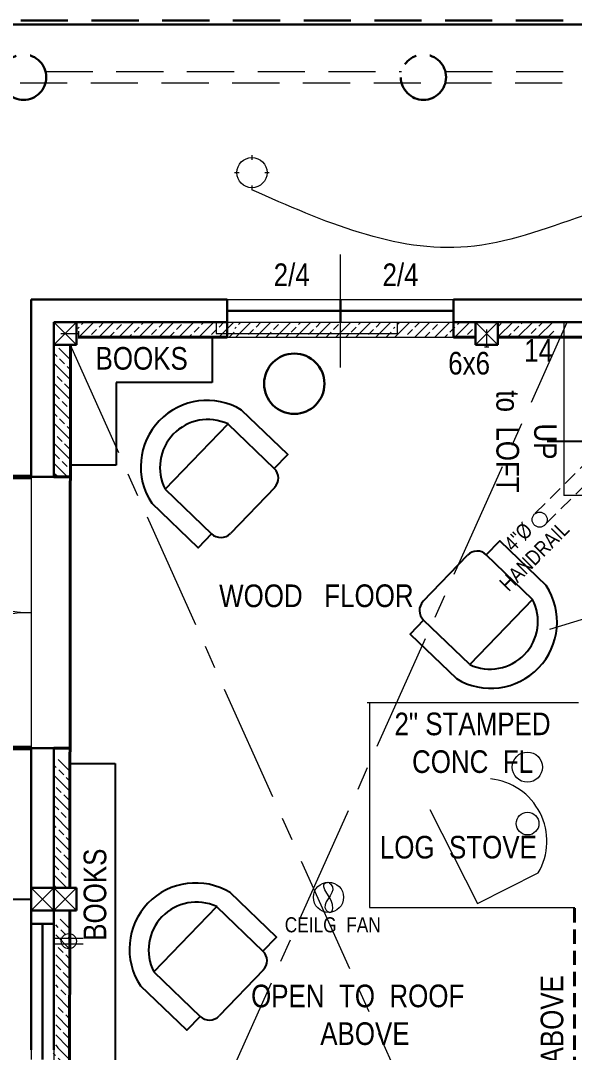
# Model space of a CAD drawing. Header units: inches. Extents: x -298 to 15350, y -6 to 2753.
# Drawn here: x 4557.2 to 4704, y 1373.5 to 1647.2 of the extents above; entities that cross this region are included whole.
import ezdxf

# ---------------------------------------------------------------- set-up
doc = ezdxf.new("R2010")
doc.units = ezdxf.units.IN
doc.header["$MEASUREMENT"] = 0
for name, pattern in [('CENTER', [2, 1.25, -0.25, 0.25, -0.25]), ('DASHDOT2', [0.5, 0.25, -0.125, 0, -0.125]), ('HIDDEN', [0.375, 0.25, -0.125])]:
    doc.linetypes.add(name, pattern=pattern)
for name, color, linetype, lineweight in [('DOORS', 7, 'Continuous', 60), ('ELEC', 6, 'Continuous', 30), ('ELEC SYMBOLS', 7, 'Continuous', 20), ('FLOOR BEAMS', 18, 'Continuous', 30), ('FURNITURE', 33, 'Continuous', 25), ('HVAC', 1, 'Continuous', 50), ('ROOF', 7, 'HIDDEN', 30), ('STAIRS', 7, 'Continuous', 20), ('STAMPED  CONC  FL', 1, 'Continuous', 20), ('STOVE HEATING', 1, 'Continuous', 40), ('WALL FRAMING', 9, 'CENTER', 30), ('WALLS', 7, 'Continuous', 30), ('WINDOWS', 5, 'Continuous', 30)]:
    doc.layers.add(name, color=color, linetype=linetype, lineweight=lineweight)
doc.layers.add('TEXT', color=7, linetype='Continuous')
doc.layers.add('TEXT80', color=9, linetype='Continuous')
doc.styles.add('ARCHENT', font='technical.ttf', dxfattribs={"height": 6})

msp = doc.modelspace()

# ---------------------------------------------------------------- hatches: boundary and pattern name
at = {"layer": 'DOORS', "linetype": 'Continuous', "lineweight": 9, "ltscale": 25}
h = msp.add_hatch(dxfattribs=at)
h.set_pattern_fill('ANSI33', color=0, scale=15, style=0)
h.set_pattern_definition([(45, (-362.6605, 303.034), (-2.6516504, 2.6516504), []), (45, (-360.009, 303.034), (-2.6516504, 2.6516504), [1.875, -0.9375])])
h.paths.add_polyline_path([(4614.35675, 1566.19093), (4572.35675, 1566.19093), (4572.35675, 1563.19093), (4614.35675, 1563.19093)])
h.paths.add_polyline_path([(4614.35675, 1567.15681), (4572.35675, 1567.15681), (4572.35675, 1566.19093), (4614.35675, 1566.19093)])
h = msp.add_hatch(dxfattribs=at)
h.set_pattern_fill('ANSI33', color=0, scale=15, style=0)
h.set_pattern_definition([(45, (-321.036, 303.034), (-2.6516504, 2.6516504), []), (45, (-318.3845, 303.034), (-2.6516504, 2.6516504), [1.875, -0.9375])])
h.paths.add_polyline_path([(4655.98108, 1566.19093), (4613.98108, 1566.19093), (4613.98108, 1563.19093), (4655.98108, 1563.19093)])
h.paths.add_polyline_path([(4655.98108, 1567.15681), (4613.98108, 1567.15681), (4613.98108, 1566.19093), (4655.98108, 1566.19093)])
h = msp.add_hatch(dxfattribs=at)
h.set_pattern_fill('ANSI33', color=0, scale=15, style=0)
h.set_pattern_definition([(45, (-278.941, 303.034), (-2.6516504, 2.6516504), []), (45, (-276.2893, 303.034), (-2.6516504, 2.6516504), [1.875, -0.9375])])
h.paths.add_polyline_path([(4677.76724, 1563.19093), (4677.76724, 1566.19093), (4656.0763, 1566.19093), (4656.0763, 1563.19093)])
h.paths.add_polyline_path([(4677.76724, 1566.19093), (4677.76724, 1567.15681), (4656.0763, 1567.15681), (4656.0763, 1566.19093)])
h = msp.add_hatch(dxfattribs=at)
h.set_pattern_fill('ANSI33', color=0, scale=15, style=0)
h.set_pattern_definition([(45, (-277.919, 303.2643), (-2.6516504, 2.6516504), []), (45, (-275.267, 303.2643), (-2.6516504, 2.6516504), [1.875, -0.9375])])
h.paths.add_polyline_path([(4683.76724, 1566.42111), (4683.76724, 1563.42111), (4699.09842, 1563.42111), (4699.09842, 1566.42111)])
h.paths.add_polyline_path([(4683.76724, 1567.15682), (4683.76724, 1566.42111), (4699.09842, 1566.42111), (4699.09842, 1567.15682)])
h = msp.add_hatch(dxfattribs=at)
h.set_pattern_fill('ANSI33', color=0, scale=15, angle=90, style=0)
h.set_pattern_definition([(135, (5832.3794, -3411.7563), (-2.6516504, -2.6516504), []), (135, (5832.3794, -3409.1046), (-2.6516504, -2.6516504), [1.875, -0.9375])])
h.paths.add_polyline_path([(4566.22259, 1526.26099), (4569.22259, 1526.26099), (4569.22259, 1560.26099), (4566.22259, 1560.26099)])
h.paths.add_polyline_path([(4570.42478, 1526.26099), (4570.48028, 1560.26099), (4569.22259, 1560.26099), (4569.22259, 1526.26099)])
h = msp.add_hatch(dxfattribs=at)
h.set_pattern_fill('ANSI33', color=0, scale=15, angle=90, style=0)
h.set_pattern_definition([(135, (5832.1757, -3520.8092), (-2.6516504, -2.6516504), []), (135, (5832.1757, -3518.1576), (-2.6516504, -2.6516504), [1.875, -0.9375])])
h.paths.add_polyline_path([(4566.01891, 1417.20799), (4569.01891, 1417.20799), (4569.01891, 1451.20799), (4566.01891, 1451.20799)])
h.paths.add_polyline_path([(4570.24677, 1417.20799), (4570.30227, 1451.20799), (4569.01891, 1451.20799), (4569.01891, 1417.20799)])
h = msp.add_hatch(dxfattribs=at)
h.set_pattern_fill('ANSI33', color=0, scale=15, angle=90, style=0)
h.set_pattern_definition([(135, (5832.6883, -3563.241), (-2.6516504, -2.6516504), []), (135, (5832.6883, -3560.5895), (-2.6516504, -2.6516504), [1.875, -0.9375])])
h.paths.add_polyline_path([(4566.53153, 1374.77612), (4569.53153, 1374.77612), (4569.53153, 1408.77612), (4566.53153, 1408.77612)])
h.paths.add_polyline_path([(4570.1775, 1374.77612), (4570.233, 1408.77612), (4569.53153, 1408.77612), (4569.53153, 1374.77612)])
h = msp.add_hatch(dxfattribs=at)
h.set_pattern_fill('ANSI33', color=0, scale=15, angle=90, style=0)
h.set_pattern_definition([(135, (5832, -3597.2067), (-2.6516504, -2.6516504), []), (135, (5832, -3594.555), (-2.6516504, -2.6516504), [1.875, -0.9375])])
h.paths.add_polyline_path([(4565.84336, 1340.81053), (4568.84336, 1340.81053), (4568.84336, 1374.81053), (4565.84336, 1374.81053)])
h.paths.add_polyline_path([(4570.12206, 1340.81053), (4570.17756, 1374.81053), (4568.84336, 1374.81053), (4568.84336, 1340.81053)])

# ---------------------------------------------------------------- linework, layer by layer
at = {"layer": 'DOORS', "color": 7, "ltscale": 15}
msp.add_line((4524.01724, 1526.15682), (4560.01724, 1526.15682), dxfattribs=at)
at = {"layer": 'DOORS', "color": 9, "ltscale": 15}
msp.add_line((4560.01724, 1454.15682), (4524.01724, 1454.15682), dxfattribs=at)
at = {"layer": 'DOORS', "color": 7, "linetype": 'Continuous', "lineweight": 9, "ltscale": 25}
for centre, start, end in [((4560.01724, 1526.15682), 180, 270), ((4560.01724, 1454.15682), 90, 180)]:
    msp.add_arc(centre, 36, start, end, dxfattribs=at)
at = {"layer": 'ELEC', "color": 9, "lineweight": 20, "ltscale": 15}
for p, q in [((4573.79433, 1403.73186), (4565.99989, 1403.73186)), ((4573.79433, 1402.23186), (4565.99989, 1402.23186))]:
    msp.add_line(p, q, dxfattribs=at)
msp.add_circle((4569.99989, 1402.98186), 2, dxfattribs=at)
at = {"layer": 'ELEC SYMBOLS', "color": 6, "linetype": 'Continuous', "lineweight": 20, "ltscale": 150}
for p, q in [((4618.54466, 1611.43415), (4618.54466, 1610.23743)), ((4613.9463, 1606.83579), (4615.14302, 1606.83579)), ((4621.9463, 1606.83579), (4623.14302, 1606.83579)), ((4618.54466, 1603.43415), (4618.54466, 1602.23743))]:
    msp.add_line(p, q, dxfattribs=at)
at = {"layer": 'ELEC SYMBOLS', "color": 6, "lineweight": 20, "ltscale": 15}
msp.add_circle((4618.54466, 1606.83579), 4, dxfattribs=at)
at = {"layer": 'ELEC SYMBOLS', "color": 9, "lineweight": 20, "ltscale": 15}
msp.add_circle((4638.8415, 1414.6277), 4, dxfattribs=at)
at = {"layer": 'ELEC SYMBOLS', "color": 6, "lineweight": 9, "ltscale": 25}
msp.add_spline([(4974.53008, 1611.43415), (4912.93397, 1593.62849), (4855.86827, 1602.23743), (4795.79683, 1589.64434), (4737.20647, 1602.23743), (4675.66893, 1587.15425), (4618.54466, 1602.23743)], degree=3, dxfattribs=at)
at = {"layer": 'ELEC SYMBOLS', "color": 9, "linetype": 'Continuous', "lineweight": 20, "ltscale": 150}
msp.add_spline([(4638.75397, 1418.62513), (4637.99874, 1418.39632), (4639.96644, 1411.61709), (4639.49148, 1410.66799), (4638.20229, 1411.21033), (4639.89858, 1417.37943), (4639.08437, 1418.39632), (4638.75397, 1418.62513)], degree=3, dxfattribs=at)
at = {"layer": 'FLOOR BEAMS', "color": 3, "linetype": 'HIDDEN', "lineweight": 40, "ltscale": 15}
msp.add_line((4704.01563, 1411.69476), (4704.01563, 1265.69475), dxfattribs=at)
at = {"layer": 'FURNITURE', "linetype": 'Continuous', "ltscale": 20}
for p, q in [((4608.01724, 1563.15634), (4608.01724, 1551.15634)), ((4608.01724, 1551.15634), (4582.50713, 1551.15634)), ((4582.50713, 1551.15634), (4582.50713, 1529.20172)), ((4582.50713, 1529.20172), (4570.42469, 1529.20172)), ((4570.30045, 1450.09754), (4582.27851, 1450.14981)), ((4582.25077, 1450.14981), (4582.25077, 1369.15682))]:
    msp.add_line(p, q, dxfattribs=at)
at = {"layer": 'FURNITURE', "linetype": 'Continuous', "ltscale": 0.75}
for p, q in [((4595.54065, 1522.86837), (4612.19645, 1540.1678)), ((4624.57614, 1523.34839), (4612.81714, 1511.13499)), ((4663.92386, 1493.15161), (4675.68286, 1505.36501)), ((4692.95935, 1493.63163), (4676.30355, 1476.3322)), ((4592.54065, 1394.86837), (4609.19645, 1412.1678)), ((4621.57614, 1395.34839), (4609.81714, 1383.13499))]:
    msp.add_line(p, q, dxfattribs=at)
for points in [[(4612.18079, 1540.16532), (4612.18079, 1540.16532), (4624.46512, 1528.33803), (4628.03421, 1532.04506), (4615.74988, 1543.87234)], [(4595.54065, 1522.86837), (4595.54065, 1522.86837), (4607.82498, 1511.04109), (4604.25588, 1507.33406), (4591.97155, 1519.16135)], [(4692.95935, 1493.63163), (4692.95935, 1493.63163), (4680.67502, 1505.45891), (4684.24412, 1509.16594), (4696.52845, 1497.33865)], [(4676.31921, 1476.33468), (4676.31921, 1476.33468), (4664.03488, 1488.16197), (4660.46579, 1484.45494), (4672.75012, 1472.62766)], [(4609.18079, 1412.16532), (4609.18079, 1412.16532), (4621.46512, 1400.33803), (4625.03421, 1404.04506), (4612.74988, 1415.87234)], [(4592.54065, 1394.86837), (4592.54065, 1394.86837), (4604.82498, 1383.04109), (4601.25588, 1379.33406), (4588.97155, 1391.16135)]]:
    msp.add_lwpolyline(points, dxfattribs=at)
at = {"layer": 'FURNITURE', "linetype": 'Continuous', "lineweight": 30, "ltscale": 15}
msp.add_circle((4629.76749, 1550.84384), 8, dxfattribs=at)
at = {"layer": 'FURNITURE', "linetype": 'Continuous', "ltscale": 0.75}
for centre, radius, start, end in [((4606.64882, 1528.84126), 17.58189, 58.7663418, 213.4055618), ((4606.83417, 1528.66281), 12.69327, 65.0105418, 207.1613018), ((4622.01745, 1525.7943), 3.5301, 316.0859418, 46.0859418), ((4610.27413, 1513.58339), 3.5301, 226.0859418, 316.0859418), ((4678.22587, 1502.91661), 3.5301, 46.0859418, 136.0859418), ((4681.85118, 1487.65874), 17.58189, 238.7663418, 33.4055618), ((4666.48255, 1490.7057), 3.5301, 136.0859418, 226.0859418), ((4681.66583, 1487.83719), 12.69327, 245.0105418, 27.1613018), ((4603.64882, 1400.84126), 17.58189, 58.7663418, 213.4055618), ((4603.83417, 1400.66281), 12.69327, 65.0105418, 207.1613018), ((4619.01745, 1397.7943), 3.5301, 316.0859418, 46.0859418), ((4607.27413, 1385.58339), 3.5301, 226.0859418, 316.0859418)]:
    msp.add_arc(centre, radius, start, end, dxfattribs=at)
at = {"layer": 'HVAC', "lineweight": 20, "ltscale": 15}
for p, q in [((4609.01724, 1567.15682), (4609.01724, 1564.15682)), ((4657.01724, 1567.15682), (4657.01724, 1564.15682)), ((4609.0321, 1564.16641), (4657.01724, 1564.15682))]:
    msp.add_line(p, q, dxfattribs=at)
at = {"layer": 'ROOF', "color": 9, "linetype": 'HIDDEN', "ltscale": 50}
msp.add_line((4501.01724, 1647.15682), (5064.01724, 1647.15682), dxfattribs=at)
at = {"layer": 'ROOF', "color": 9, "linetype": 'HIDDEN', "lineweight": 20, "ltscale": 50}
for p, q in [((4563.82671, 1633.65682), (4658.20776, 1633.65682)), ((4669.82671, 1633.65682), (4780.20776, 1633.65682)), ((4500.82207, 1630.65682), (5012.20776, 1630.65682))]:
    msp.add_line(p, q, dxfattribs=at)
at = {"layer": 'ROOF', "color": 9, "ltscale": 50}
msp.add_line((4560.01724, 1414.09859), (4501.01724, 1413.90788), dxfattribs=at)
at = {"layer": 'STAIRS', "color": 9, "linetype": 'CENTER', "lineweight": 9, "ltscale": 25}
for p, q in [((4570.08601, 1272.15682), (4702.08601, 1567.15682)), ((4570.36871, 1561.14176), (4702.3671, 1266.14176))]:
    msp.add_line(p, q, dxfattribs=at)
at = {"layer": 'STAIRS', "color": 9, "linetype": 'Continuous', "lineweight": 20, "ltscale": 15}
for p in [(4701.26724, 1567.15682), (4711.26724, 1521.15682)]:
    msp.add_line(p, (4701.26724, 1521.15682), dxfattribs=at)
at = {"layer": 'STAIRS', "color": 9, "linetype": 'HIDDEN', "lineweight": 9, "ltscale": 15}
for p, q in [((4708.25155, 1531.05191), (4693.40231, 1516.20267)), ((4711.07998, 1528.22348), (4696.23074, 1513.37424))]:
    msp.add_line(p, q, dxfattribs=at)
at = {"layer": 'STAIRS', "lineweight": 20, "ltscale": 15}
msp.add_line((4697.55719, 1485.72907), (4732.49876, 1496.51616), dxfattribs=at)
at = {"layer": 'STAIRS', "color": 9, "linetype": 'DASHDOT2', "lineweight": 9, "ltscale": 150}
msp.add_circle((4694.81653, 1514.78846), 2, dxfattribs=at)
at = {"layer": 'STAMPED  CONC  FL', "ltscale": 15}
for p, q in [((4705.10231, 1466.1766), (4649.10231, 1466.1766)), ((4649.66577, 1466.1766), (4649.66577, 1411.92187)), ((4649.66577, 1411.92187), (4704.10852, 1411.92187))]:
    msp.add_line(p, q, dxfattribs=at)
at = {"layer": 'STOVE HEATING', "color": 9, "lineweight": 20, "ltscale": 15}
for p, q in [((4665.71267, 1437.90269), (4678.38254, 1412.93322)), ((4678.38254, 1412.93322), (4694.43434, 1421.07814))]:
    msp.add_line(p, q, dxfattribs=at)
for centre, radius in [((4691.56716, 1449.15231), 4), ((4691.62394, 1434.16337), 3)]:
    msp.add_circle(centre, radius, dxfattribs=at)
at = {"layer": 'STOVE HEATING', "color": 9, "linetype": 'DASHDOT2', "lineweight": 9, "ltscale": 150}
msp.add_arc((4680.07351, 1429.49041), 16.64332, 329.6391364, 84.1686838, dxfattribs=at)
at = {"layer": 'TEXT', "color": 9, "linetype": 'Continuous', "ltscale": 15}
msp.add_line((4696.78243, 1535.60116), (4729.51724, 1535.60116), dxfattribs=at)
at = {"layer": 'WALL FRAMING', "color": 9, "linetype": 'Continuous', "ltscale": 50}
msp.add_line((4491.97093, 1646.15682), (5034.01724, 1646.15682), dxfattribs=at)
at = {"layer": 'WALL FRAMING', "color": 9, "linetype": 'Continuous', "ltscale": 15}
for p, q in [((4560.01724, 1573.15682), (4612.01724, 1573.15682)), ((4560.01724, 1526.15682), (4560.01724, 1573.15682)), ((4672.01724, 1573.15682), (4812.28297, 1573.15366)), ((4566.01724, 1567.15682), (4612.01724, 1567.15682)), ((4566.01724, 1526.15682), (4566.01724, 1567.15682)), ((4672.01724, 1567.15682), (4749.26724, 1567.15682)), ((4560.01724, 1374.15682), (4560.01724, 1454.15682)), ((4566.01724, 1417.09859), (4566.01724, 1454.15682)), ((4566.01724, 1374.15682), (4566.01724, 1417.09859))]:
    msp.add_line(p, q, dxfattribs=at)
at = {"layer": 'WALL FRAMING', "color": 9, "ltscale": 15}
for p, q in [((4612.01724, 1573.15682), (4612.01724, 1563.15634)), ((4642.01724, 1573.15682), (4642.01724, 1567.15682)), ((4672.01724, 1573.15682), (4672.01724, 1563.15642)), ((4566.01724, 1561.15682), (4566.01724, 1567.15682)), ((4572.01724, 1567.15682), (4566.01724, 1567.15682)), ((4572.01724, 1561.15682), (4572.01724, 1567.15682)), ((4677.76724, 1561.15682), (4677.76724, 1567.15682)), ((4683.76724, 1567.15682), (4677.76724, 1567.15682)), ((4683.76724, 1561.15682), (4683.76724, 1567.15682)), ((4572.01724, 1561.15682), (4566.01724, 1561.15682)), ((4683.76724, 1561.15682), (4677.76724, 1561.15682)), ((4560.01724, 1411.09859), (4560.01724, 1417.09859)), ((4566.01724, 1417.09859), (4560.01724, 1417.09859)), ((4572.01724, 1417.09859), (4566.01724, 1417.09859)), ((4566.01724, 1411.09859), (4566.01724, 1417.09859)), ((4566.01724, 1411.09859), (4566.01724, 1417.09859)), ((4566.01724, 1411.09859), (4566.01724, 1417.09859)), ((4572.01724, 1411.09859), (4572.01724, 1417.09859)), ((4566.01724, 1411.09859), (4560.01724, 1411.09859)), ((4572.01724, 1411.09859), (4566.01724, 1411.09859)), ((4560.01724, 1407.57114), (4566.01724, 1407.57114))]:
    msp.add_line(p, q, dxfattribs=at)
at = {"layer": 'WALL FRAMING', "color": 9, "linetype": 'Continuous', "lineweight": 9, "ltscale": 15}
for p, q in [((4612.01724, 1573.15682), (4672.01724, 1573.15682)), ((4612.01724, 1567.15682), (4672.01724, 1567.15682)), ((4612.01724, 1563.15634), (4672.01724, 1563.15634))]:
    msp.add_line(p, q, dxfattribs=at)
at = {"layer": 'WALL FRAMING', "color": 9, "linetype": 'Continuous', "lineweight": 9, "ltscale": 150}
for p, q in [((4567.90764, 1564.18066), (4572.59916, 1564.18066)), ((4572.59916, 1564.77151), (4572.59916, 1564.18066)), ((4572.59916, 1564.18066), (4572.59916, 1563.58981)), ((4680.76724, 1565.26641), (4680.76724, 1560.57489)), ((4680.76724, 1560.57489), (4680.17639, 1560.57489)), ((4681.35809, 1560.57489), (4680.76724, 1560.57489))]:
    msp.add_line(p, q, dxfattribs=at)
at = {"layer": 'WALL FRAMING', "color": 7, "linetype": 'Continuous', "lineweight": 40, "ltscale": 15}
for p, q in [((4572.48501, 1563.15628), (4612.01724, 1563.15634)), ((4672.01724, 1563.15642), (4677.76724, 1563.15643)), ((4683.76724, 1563.15644), (4749.26724, 1563.15653))]:
    msp.add_line(p, q, dxfattribs=at)
at = {"layer": 'WALL FRAMING', "color": 7, "ltscale": 15}
for p, q in [((4560.01724, 1526.15682), (4566.01724, 1526.15682)), ((4560.01724, 1454.15682), (4566.01724, 1454.15682))]:
    msp.add_line(p, q, dxfattribs=at)
at = {"layer": 'WALL FRAMING', "color": 9, "ltscale": 15}
for centre in [(4558.01724, 1632.15682), (4664.01724, 1632.15682)]:
    msp.add_circle(centre, 6, dxfattribs=at)
at = {"layer": 'WALLS', "color": 9, "lineweight": 9, "ltscale": 15}
for p, q in [((4642.01724, 1555.15682), (4642.01724, 1585.15682)), ((4560.01724, 1407.57114), (4560.01724, 1371.57114)), ((4566.01724, 1374.15682), (4566.01724, 1302.15682))]:
    msp.add_line(p, q, dxfattribs=at)
at = {"layer": 'WALLS', "color": 9, "linetype": 'Continuous', "lineweight": 9, "ltscale": 15}
for p, q in [((4566.01724, 1567.15682), (4572.01724, 1561.15682)), ((4566.01724, 1561.15682), (4572.01724, 1567.15682)), ((4677.76724, 1567.15682), (4683.76724, 1561.15682)), ((4677.76724, 1561.15682), (4683.76724, 1567.15682)), ((4560.01724, 1417.09859), (4566.01724, 1411.09859)), ((4560.01724, 1411.09859), (4566.01724, 1417.09859)), ((4566.01724, 1417.09859), (4572.01724, 1411.09859)), ((4566.01724, 1411.09859), (4572.01724, 1417.09859))]:
    msp.add_line(p, q, dxfattribs=at)
at = {"layer": 'WALLS', "color": 7, "linetype": 'Continuous', "lineweight": 40, "ltscale": 15}
for p, q in [((4570.48175, 1561.15682), (4570.24659, 1417.09859)), ((4570.23679, 1411.09872), (4570.00999, 1272.16008))]:
    msp.add_line(p, q, dxfattribs=at)
at = {"layer": 'WALLS', "color": 7, "lineweight": 9, "ltscale": 15}
msp.add_line((4560.01724, 1526.15682), (4560.01724, 1454.15682), dxfattribs=at)
at = {"layer": 'WALLS', "color": 0, "linetype": 'Continuous', "lineweight": 40, "ltscale": 25}
for p, q in [((4566.01724, 1526.15682), (4570.4246, 1526.14962)), ((4566.01724, 1454.15682), (4570.30707, 1454.14981))]:
    msp.add_line(p, q, dxfattribs=at)
at = {"layer": 'WINDOWS', "color": 5, "ltscale": 15}
for p, q in [((4612.01724, 1570.15682), (4642.01724, 1570.15682)), ((4642.01724, 1570.15682), (4672.01724, 1570.15682)), ((4563.01724, 1371.57114), (4563.01724, 1407.57114))]:
    msp.add_line(p, q, dxfattribs=at)

# ---------------------------------------------------------------- texts
at = {"layer": 'STAMPED  CONC  FL', "insert": (4677.02585, 1455.57111), "char_height": 6, "width": 360.0625, "attachment_point": 5, "rotation": 0.0327705, "style": 'ARCHENT'}
msp.add_mtext('{\\C7;2" STAMPED\\PCONC  FL}', dxfattribs=at)
at = {"layer": 'STOVE HEATING', "color": 9, "insert": (4673.26869, 1427.8713), "char_height": 6, "width": 360.0625, "attachment_point": 5, "rotation": 0.0327705, "style": 'ARCHENT'}
msp.add_mtext('{\\C7;LOG  STOVE}', dxfattribs=at)
at = {"layer": 'TEXT80', "color": 9, "width": 360.0625, "attachment_point": 5, "style": 'ARCHENT'}
for s, insert, char_height, rotation in [('{\\C7;2/4}', (4629.08694, 1579.71246), 6, 0.0327705), ('{\\C7;2/4}', (4657.94042, 1579.71246), 6, 0.0327705), ('{\\C7;6x6}', (4676.11847, 1556.24534), 6, 0.0327705), ('{\\C7;UP\\Pto  LOFT}', (4691.31365, 1535.5223), 6, 270.0327705), ('{\\C7; 4"%%C\\PHANDRAIL }', (4691.05137, 1507.43393), 4, 45.0327705), ('{\\C7;CEILG  FAN}', (4639.96631, 1407.30244), 4, 0.0327705), ('{\\C7;OPEN  TO  ROOF\\P  ABOVE }', (4646.58547, 1383.41102), 6, 0.0327705)]:
    msp.add_mtext(s, dxfattribs=dict(at, insert=insert, char_height=char_height, rotation=rotation))
at = {"layer": 'TEXT80', "char_height": 6, "width": 360.0625, "attachment_point": 5, "style": 'ARCHENT'}
for s, insert, rotation in [('{\\C7;14}', (4694.53508, 1559.67878), 0.0327705), ('{\\C7;BOOKS}', (4589.31617, 1557.53719), 359.9672295), ('{\\C7;WOOD   FLOOR}', (4635.62038, 1494.55774), 0.0327705), ('{\\C7;BOOKS}', (4576.96281, 1415.31617), 89.9672295), ('{\\C7;EDGE  of  BALCONY  ABOVE}', (4698.1501, 1347.37628), 90.0327705)]:
    msp.add_mtext(s, dxfattribs=dict(at, insert=insert, rotation=rotation))

doc.saveas('drawing.dxf')
